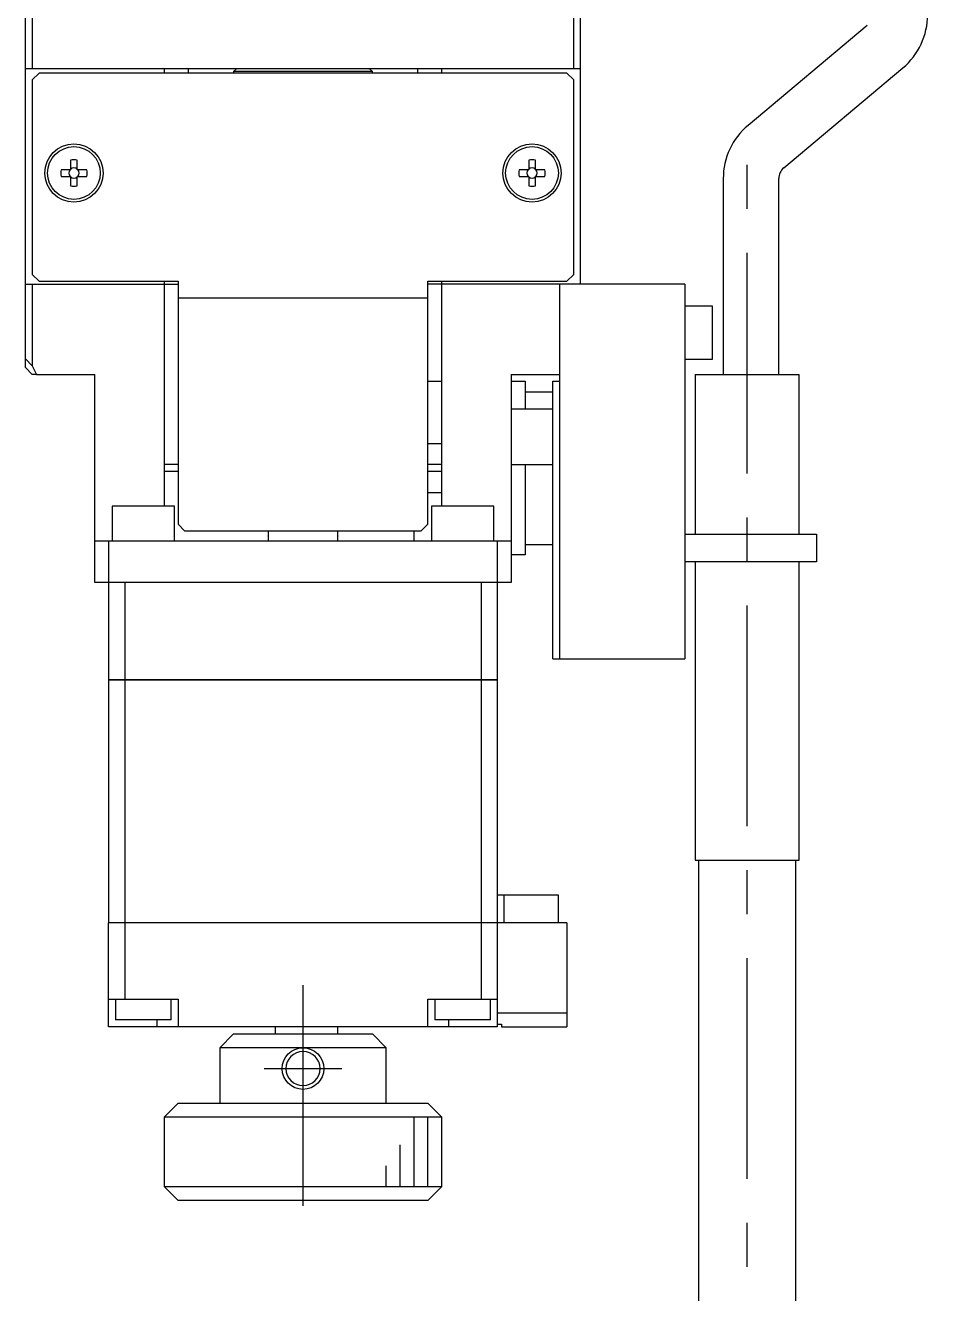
# Model space of a CAD drawing. Extents: x 0 to 741, y -8 to 413.
# Drawn here: x 271.7 to 336.7, y 153.7 to 245 of the extents above; entities that cross this region are included whole.
import ezdxf

# ---------------------------------------------------------------- set-up
doc = ezdxf.new("R2010")
doc.units = 0
doc.header["$LTSCALE"] = 0.5
doc.linetypes.add('CENTER', pattern=[50.8, 31.75, -6.35, 6.35, -6.35])
for name, color, linetype in [('MSM_CENTER', 1, 'CENTER'), ('MSM_CONTINUOUS', 7, 'CONTINUOUS'), ('MSM_NARROW', 5, 'CONTINUOUS')]:
    doc.layers.add(name, color=color, linetype=linetype)

msp = doc.modelspace()

# ---------------------------------------------------------------- linework, layer by layer
at = {"layer": 'MSM_CENTER'}
for p, q in [((323.666, 85.746), (323.666, 236.282)), ((291.666, 175.88), (291.666, 157.88)), ((288.866, 169.88), (294.466, 169.88))]:
    msp.add_line(p, q, dxfattribs=at)
at = {"layer": 'MSM_CONTINUOUS'}
for p, q in [((271.666, 220.38), (271.666, 263.88)), ((311.666, 226.38), (311.666, 263.88)), ((272.166, 254.268), (272.166, 241.88)), ((311.166, 241.88), (311.166, 254.268)), ((332.309, 245.013), (323.727, 237.813)), ((311.666, 241.88), (271.666, 241.88)), ((272.666, 241.58), (272.166, 241.08)), ((310.666, 241.58), (272.666, 241.58)), ((281.666, 241.88), (281.666, 241.58)), ((283.416, 241.58), (283.416, 241.88)), ((286.866, 241.88), (286.666, 241.68)), ((296.666, 241.68), (286.666, 241.68)), ((286.666, 241.68), (286.666, 241.58)), ((296.666, 241.68), (296.466, 241.88)), ((296.666, 241.58), (296.666, 241.68)), ((299.916, 241.88), (299.916, 241.58)), ((301.666, 241.58), (301.666, 241.88)), ((311.166, 241.08), (310.666, 241.58)), ((326.299, 234.749), (334.88, 241.949)), ((272.166, 241.08), (272.166, 227.08)), ((311.166, 227.08), (311.166, 241.08)), ((274.926, 235.3), (274.926, 234.62)), ((275.406, 234.62), (275.406, 235.3)), ((307.926, 235.3), (307.926, 234.62)), ((308.406, 234.62), (308.406, 235.3)), ((274.926, 234.62), (274.247, 234.62)), ((274.247, 234.14), (274.926, 234.14)), ((274.926, 234.14), (274.926, 233.461)), ((276.085, 234.62), (275.406, 234.62)), ((275.406, 233.461), (275.406, 234.14)), ((275.406, 234.14), (276.085, 234.14)), ((307.926, 234.62), (307.247, 234.62)), ((307.247, 234.14), (307.926, 234.14)), ((307.926, 234.14), (307.926, 233.461)), ((309.085, 234.62), (308.406, 234.62)), ((308.406, 234.14), (309.085, 234.14)), ((308.406, 233.461), (308.406, 234.14)), ((321.941, 233.982), (321.941, 219.88)), ((325.941, 219.88), (325.941, 233.982)), ((272.166, 227.08), (272.666, 226.58)), ((272.666, 226.58), (282.666, 226.58)), ((281.666, 226.58), (281.666, 210.38)), ((282.666, 226.58), (282.666, 209.08)), ((300.666, 209.08), (300.666, 226.58)), ((300.666, 226.58), (310.666, 226.58)), ((301.666, 210.38), (301.666, 226.58)), ((310.666, 226.58), (311.166, 227.08)), ((271.666, 226.38), (282.666, 226.38)), ((272.166, 226.38), (272.166, 220.493)), ((319.166, 226.38), (300.666, 226.38)), ((310.166, 199.38), (310.166, 226.38)), ((319.166, 226.38), (319.166, 199.38)), ((282.666, 225.38), (300.666, 225.38)), ((321.166, 224.78), (319.166, 224.78)), ((321.166, 220.98), (321.166, 224.78)), ((271.666, 220.993), (272.166, 220.493)), ((272.166, 219.88), (271.666, 220.38)), ((272.166, 220.493), (272.472, 219.88)), ((319.166, 220.98), (321.166, 220.98)), ((272.472, 219.88), (272.166, 219.88)), ((272.472, 219.88), (276.666, 219.88)), ((276.666, 204.88), (276.666, 219.88)), ((300.666, 219.38), (301.666, 219.38)), ((306.666, 219.88), (306.666, 204.88)), ((306.666, 219.88), (310.166, 219.88)), ((306.666, 219.38), (307.666, 219.38)), ((307.666, 219.38), (307.666, 217.38)), ((309.666, 199.38), (309.666, 219.38)), ((309.666, 219.38), (310.166, 219.38)), ((319.916, 219.88), (327.416, 219.88)), ((319.916, 219.88), (319.916, 208.38)), ((327.416, 208.38), (327.416, 219.88)), ((307.666, 218.63), (309.666, 218.63)), ((309.666, 217.38), (306.666, 217.38)), ((301.666, 214.88), (300.666, 214.88)), ((282.666, 213.38), (281.666, 213.38)), ((282.666, 212.88), (281.666, 212.88)), ((301.666, 213.38), (300.666, 213.38)), ((301.666, 212.88), (300.666, 212.88)), ((306.666, 213.38), (309.666, 213.38)), ((307.666, 213.38), (307.666, 206.88)), ((300.666, 211.38), (301.666, 211.38)), ((282.416, 210.38), (277.916, 210.38)), ((277.916, 210.38), (277.916, 207.88)), ((282.416, 207.88), (282.416, 210.38)), ((305.416, 210.38), (300.916, 210.38)), ((300.916, 210.38), (300.916, 207.88)), ((305.416, 207.88), (305.416, 210.38)), ((282.666, 209.08), (283.166, 208.58)), ((300.166, 208.58), (283.166, 208.58)), ((289.166, 208.58), (289.166, 207.88)), ((294.166, 207.88), (294.166, 208.58)), ((299.666, 207.88), (299.666, 208.58)), ((300.166, 208.58), (300.666, 209.08)), ((319.166, 208.38), (328.666, 208.38)), ((328.666, 208.38), (328.666, 206.38)), ((276.666, 207.88), (306.666, 207.88)), ((277.666, 207.88), (277.666, 197.89)), ((305.666, 207.88), (305.666, 197.89)), ((307.666, 207.63), (309.666, 207.63)), ((307.666, 206.88), (306.666, 206.88)), ((328.666, 206.38), (319.166, 206.38)), ((319.916, 206.38), (319.916, 184.88)), ((327.416, 184.88), (327.416, 206.38)), ((306.666, 204.88), (276.666, 204.88)), ((278.821, 204.88), (278.821, 197.89)), ((304.511, 204.88), (304.511, 197.89)), ((309.666, 199.38), (319.166, 199.38)), ((277.666, 197.89), (305.666, 197.89)), ((277.666, 197.88), (277.666, 180.39)), ((305.666, 197.88), (277.666, 197.88)), ((277.676, 197.88), (277.676, 197.89)), ((278.821, 197.88), (278.821, 180.39)), ((278.825, 197.88), (278.825, 197.89)), ((304.507, 197.88), (304.507, 197.89)), ((304.511, 197.88), (304.511, 180.39)), ((305.656, 197.88), (305.656, 197.89)), ((305.666, 197.88), (305.666, 180.39)), ((319.916, 184.88), (327.416, 184.88)), ((320.166, 184.88), (320.166, 136.88)), ((327.166, 136.88), (327.166, 184.88)), ((310.066, 182.38), (305.666, 182.38)), ((306.166, 180.39), (306.166, 182.38)), ((310.066, 180.38), (310.066, 182.38)), ((277.666, 180.39), (309.666, 180.39)), ((310.666, 180.38), (277.666, 180.38)), ((277.666, 172.88), (277.666, 180.38)), ((277.676, 180.38), (277.676, 180.39)), ((278.821, 180.38), (278.821, 174.88)), ((278.825, 180.38), (278.825, 180.39)), ((304.507, 180.38), (304.507, 180.39)), ((304.511, 180.38), (304.511, 174.88)), ((305.656, 180.38), (305.656, 180.39)), ((305.666, 180.38), (305.666, 172.88)), ((309.666, 180.39), (309.666, 180.38)), ((310.666, 180.38), (310.666, 173.89)), ((277.666, 174.88), (282.666, 174.88)), ((278.166, 174.88), (278.166, 173.38)), ((282.166, 173.38), (282.166, 174.88)), ((282.666, 174.88), (282.666, 172.88)), ((300.666, 174.88), (305.666, 174.88)), ((300.666, 172.88), (300.666, 174.88)), ((301.166, 174.88), (301.166, 173.38)), ((305.166, 173.38), (305.166, 174.88)), ((305.666, 173.89), (310.666, 173.89)), ((310.666, 173.88), (305.666, 173.88)), ((310.656, 173.88), (310.656, 173.89)), ((310.666, 173.88), (310.666, 172.88)), ((305.666, 172.88), (277.666, 172.88)), ((282.166, 173.38), (278.166, 173.38)), ((281.166, 172.88), (281.166, 173.38)), ((289.666, 172.88), (289.666, 172.38)), ((294.166, 172.38), (294.166, 172.88)), ((305.166, 173.38), (301.166, 173.38)), ((302.166, 172.88), (302.166, 173.38)), ((305.666, 173.08), (305.966, 173.08)), ((305.966, 173.08), (305.966, 172.88)), ((305.966, 172.88), (310.666, 172.88)), ((285.666, 171.38), (286.666, 172.38)), ((286.666, 172.38), (296.666, 172.38)), ((296.666, 172.38), (297.666, 171.38)), ((297.666, 171.38), (285.666, 171.38)), ((285.666, 171.38), (285.666, 167.38)), ((297.666, 167.38), (297.666, 171.38)), ((282.666, 167.38), (281.666, 166.38)), ((282.666, 167.38), (300.666, 167.38)), ((301.666, 166.38), (300.666, 167.38)), ((301.666, 166.38), (281.666, 166.38)), ((281.666, 166.38), (281.666, 161.38)), ((301.666, 161.38), (301.666, 166.38)), ((281.666, 161.38), (301.666, 161.38)), ((281.666, 161.38), (282.666, 160.38)), ((300.666, 160.38), (301.666, 161.38)), ((300.666, 160.38), (282.666, 160.38))]:
    msp.add_line(p, q, dxfattribs=at)
for centre, radius in [((275.166, 234.38), 2.1), ((275.166, 234.38), 1.9), ((308.166, 234.38), 2.1), ((308.166, 234.38), 1.9)]:
    msp.add_circle(centre, radius, dxfattribs=at)
at = {"layer": 'MSM_CONTINUOUS', "extrusion": (0, 0, -1)}
msp.add_circle((-291.666, 169.88), 1.23, dxfattribs=at)
at = {"layer": 'MSM_CONTINUOUS'}
for centre, radius, start, end in [((331.666, 245.779), 5, 310, 0), ((326.941, 233.982), 5, 130, 180), ((275.166, 234.38), 0.95, 75.36671, 104.63329), ((308.166, 234.38), 0.95, 75.36671, 104.63329), ((326.941, 233.982), 1, 130, 180), ((275.166, 234.38), 0.95, 165.36671, 194.63329), ((275.166, 234.38), 0.365, 138.84963, 221.15037), ((275.166, 234.38), 0.365, 48.84963, 131.15037), ((275.166, 234.38), 0.365, 228.84963, 311.15037), ((275.166, 234.38), 0.365, 318.84963, 41.15037), ((275.166, 234.38), 0.95, 345.36671, 14.63329), ((308.166, 234.38), 0.95, 165.36671, 194.63329), ((308.166, 234.38), 0.365, 138.84963, 221.15037), ((308.166, 234.38), 0.365, 48.84963, 131.15037), ((308.166, 234.38), 0.365, 228.84963, 311.15037), ((308.166, 234.38), 0.365, 318.84963, 41.15037), ((308.166, 234.38), 0.95, 345.36671, 14.63329), ((275.166, 234.38), 0.95, 255.36671, 284.63329), ((308.166, 234.38), 0.95, 255.36671, 284.63329)]:
    msp.add_arc(centre, radius, start, end, dxfattribs=at)
at = {"layer": 'MSM_NARROW'}
for p, q in [((299.666, 161.38), (299.666, 166.38)), ((300.666, 161.38), (300.666, 166.38)), ((298.666, 161.38), (298.666, 164.38)), ((297.666, 161.38), (297.666, 162.88))]:
    msp.add_line(p, q, dxfattribs=at)
msp.add_circle((291.666, 169.88), 1.5, dxfattribs=at)

doc.saveas('drawing.dxf')
